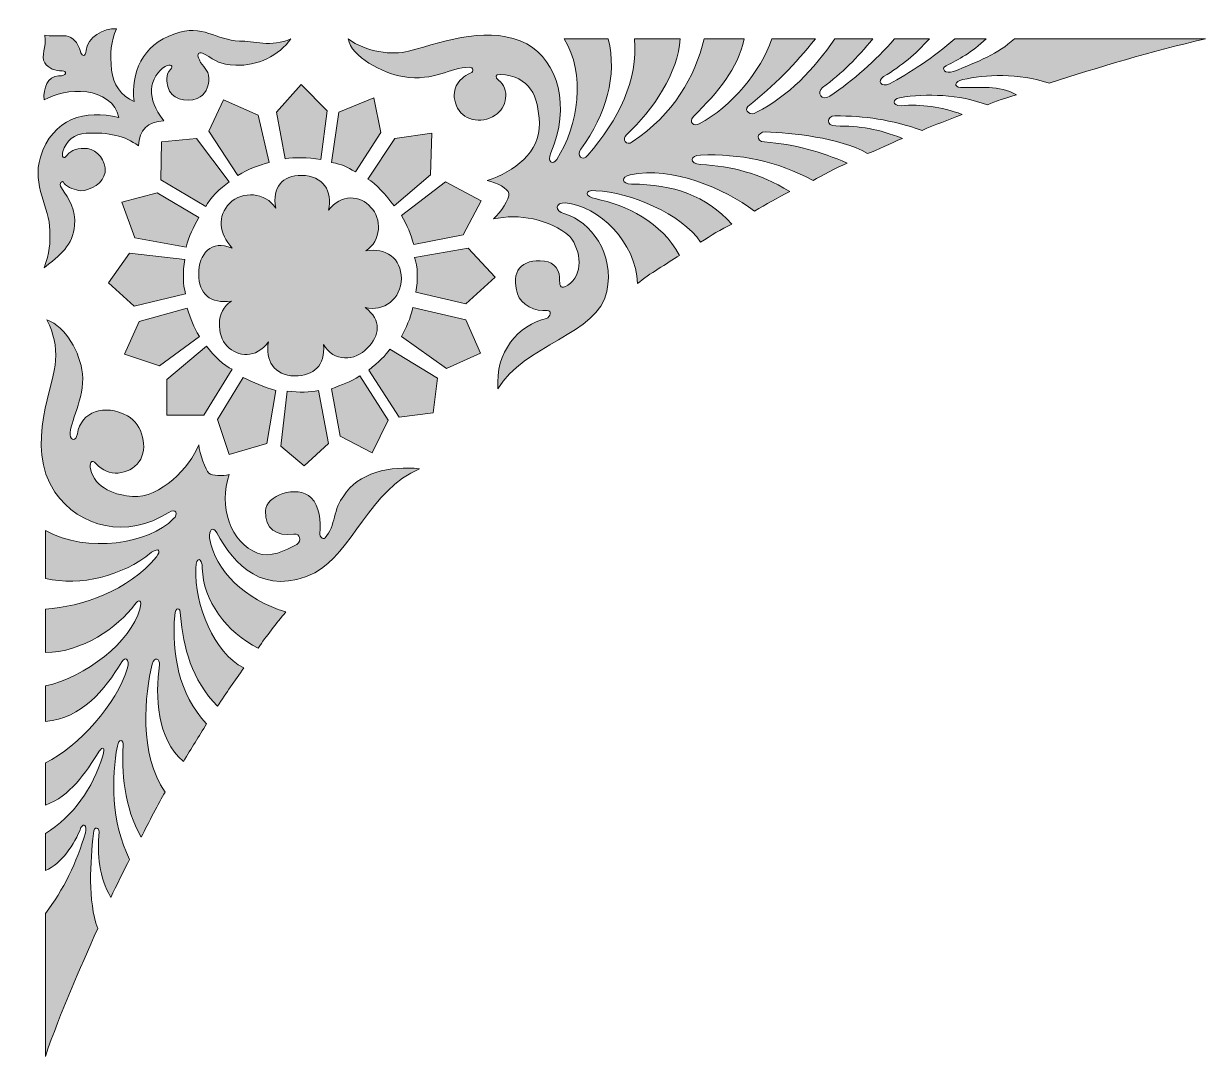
# Model space of a CAD drawing. Header units: inches. Extents: x -477 to 1053, y -245 to 1092.
import ezdxf

# ---------------------------------------------------------------- set-up
doc = ezdxf.new("R2010")
doc.units = ezdxf.units.IN
doc.header["$MEASUREMENT"] = 0
doc.layers.add('图层 1', color=7, linetype='Continuous')

# ---------------------------------------------------------------- blocks, each defined once
blk = doc.blocks.new('block 2')
at = {"layer": '图层 1', "true_color": 0xffffff}
h = blk.add_hatch(color=7, dxfattribs=at)
h.dxf.hatch_style = 2
edge = h.paths.add_edge_path()
edge.add_spline(control_points=[(-202.2, 1038.8), (-223.9, 1039.8), (-226.7, 1043.5), (-242.7, 1053), (-249.3, 1056.7), (-254, 1053.9), (-249.3, 1045.4), (-245.5, 1036), (-237, 1033.2), (-237, 1021.9), (-237, 1009.7), (-241.7, 1000.3), (-252.1, 995.6), (-267.1, 989.9), (-286.9, 995.6), (-289.7, 1009.7), (-291.6, 1017.2), (-293.5, 1025.7), (-286.9, 1033.2), (-282.2, 1037.9), (-286.9, 1040.7), (-293.5, 1037), (-302.9, 1031.3), (-310.4, 1020), (-311.3, 1006.9), (-311.3, 992.8), (-307.6, 983.4), (-295.4, 966.4), (-316, 965.5), (-327.3, 955.1), (-328.3, 934.4), (-345.2, 946.7), (-366.8, 952.3), (-396, 950.4), (-411, 950.4), (-422.3, 940.1), (-426.1, 926.9), (-428, 920.3), (-425.1, 915.6), (-420.4, 922.2), (-415.7, 928.8), (-405.4, 931.6), (-394.1, 930.7), (-381.9, 928.8), (-369.7, 915.6), (-371.5, 899.7), (-373.4, 886.5), (-389.4, 876.1), (-403.5, 876.1), (-409.2, 877.1), (-420.4, 879.9), (-424.2, 885.5), (-427, 891.2), (-431.7, 885.5), (-428, 879.9), (-417.6, 863.9), (-409.2, 851.7), (-411, 831), (-412.9, 806.5), (-429.8, 791.5), (-450.5, 776.4), (-443, 795.3), (-442.1, 808.4), (-443, 824.4), (-443, 854.5), (-466.5, 882.7), (-455.2, 919.4), (-439.3, 970.2), (-396.9, 981.5), (-353.7, 971.1), (-356.5, 989.9), (-377.2, 1002.2), (-395.1, 1004), (-416.7, 1006.9), (-435.5, 1001.2), (-450.5, 993.7), (-451.5, 1008.7), (-445.8, 1024.7), (-431.7, 1024.7), (-420.4, 1024.7), (-420.4, 1031.3), (-427, 1031.3), (-435.5, 1031.3), (-444.9, 1034.1), (-449.6, 1041.7), (-455.2, 1051.1), (-446.8, 1061.4), (-449.6, 1077.4), (-433.6, 1074.6), (-423.3, 1079.3), (-415.7, 1074.6), (-407.3, 1068.9), (-405.4, 1062.4), (-402.6, 1054.8), (-401.6, 1050.1), (-396.9, 1049.2), (-396, 1057.7), (-394.1, 1074.6), (-373.4, 1086.8), (-356.5, 1085.9), (-364, 1069.9), (-365, 1053.9), (-363.1, 1032.3), (-361.2, 1014.4), (-350.8, 998.4), (-333.9, 991.8), (-337.7, 1028.5), (-324.5, 1064.2), (-281.2, 1079.3), (-245.5, 1092.5), (-226.7, 1070.8), (-197.5, 1069.9), (-179.7, 1069.9), (-156.2, 1061.4), (-130.8, 1072.7), (-145.8, 1051.1), (-175, 1037), (-202.2, 1038.8)], knot_values=[0, 0, 0, 0, 1, 1, 1, 2, 2, 2, 3, 3, 3, 4, 4, 4, 5, 5, 5, 6, 6, 6, 7, 7, 7, 8, 8, 8, 9, 9, 9, 10, 10, 10, 11, 11, 11, 12, 12, 12, 13, 13, 13, 14, 14, 14, 15, 15, 15, 16, 16, 16, 17, 17, 17, 18, 18, 18, 19, 19, 19, 20, 20, 20, 21, 21, 21, 22, 22, 22, 23, 23, 23, 24, 24, 24, 25, 25, 25, 26, 26, 26, 27, 27, 27, 28, 28, 28, 29, 29, 29, 30, 30, 30, 31, 31, 31, 32, 32, 32, 33, 33, 33, 34, 34, 34, 35, 35, 35, 36, 36, 36, 37, 37, 37, 38, 38, 38, 39, 39, 39, 39], degree=3, periodic=1)
h = blk.add_hatch(color=7, dxfattribs=at)
h.dxf.hatch_style = 2
edge = h.paths.add_edge_path()
edge.add_spline(control_points=[(200.3, 710.6), (205, 712.5), (207.8, 721), (201.2, 721), (186.2, 719.1), (166.4, 728.5), (162.7, 742.6), (153.3, 770.8), (167.4, 788.7), (197.5, 784.9), (210.6, 784), (218.2, 771.8), (217.2, 759.5), (217.2, 752), (219.1, 748.2), (227.6, 753.9), (248.2, 767), (245.4, 798.1), (230.4, 816.9), (204, 839.5), (163.6, 847), (131.6, 839.5), (141, 847.9), (152.3, 865.8), (151.4, 872.4), (150.4, 879), (136.3, 886.5), (123.2, 889.3), (158.9, 900.6), (191.8, 926), (190.9, 963.6), (189.9, 998.4), (178.7, 1024.7), (140.1, 1026.6), (133.5, 1026.6), (133.5, 1022.9), (138.2, 1019.1), (153.3, 1008.7), (148.6, 982.4), (133.5, 974), (115.6, 961.7), (90.2, 967.4), (83.7, 986.2), (75.2, 1005.9), (85.5, 1021), (101.5, 1028.5), (107.2, 1030.4), (105.3, 1036), (100.6, 1036), (73.3, 1036), (57.3, 1017.2), (14.1, 1023.8), (-12.3, 1028.5), (-52.7, 1049.2), (-56.5, 1072.7), (-33.9, 1055.8), (0.9, 1051.1), (21.6, 1056.7), (72.4, 1070.8), (127.9, 1090.6), (174.9, 1066.1), (215.3, 1043.5), (231.3, 985.2), (205.9, 925), (200.3, 912.8), (208.7, 909.1), (213.4, 916.6), (241.7, 959.8), (251.1, 1028.5), (222.9, 1072.7), (222.9, 1072.7), (280.2, 1072.7), (280.2, 1072.7), (291.5, 1023.8), (278.3, 976.8), (244.5, 929.7), (238.8, 922.2), (246.4, 912.8), (253.9, 922.2), (293.4, 968.3), (318.8, 1019.1), (314.1, 1072.7), (314.1, 1072.7), (373.3, 1072.7), (373.3, 1072.7), (370.5, 1029.4), (338.5, 980.5), (303.7, 948.6), (297.2, 942.9), (303.7, 933.5), (311.3, 939.2), (364.9, 975.8), (392.1, 1022.9), (404.4, 1072.7), (404.4, 1072.7), (456.1, 1072.7), (456.1, 1072.7), (447.6, 1033.2), (423.2, 1005), (390.3, 972.1), (383.7, 964.5), (391.2, 958.9), (397.8, 962.7), (440.1, 985.2), (477.7, 1030.4), (491.8, 1072.7), (491.8, 1072.7), (548.3, 1072.7), (548.3, 1072.7), (521.9, 1039.8), (495.6, 1012.5), (460.8, 985.2), (455.2, 979.6), (464.6, 972.1), (472.1, 977.7), (513.5, 998.4), (546.4, 1033.2), (573.7, 1072.7), (573.7, 1072.7), (622.6, 1072.7), (622.6, 1072.7), (602.8, 1048.3), (583.1, 1028.5), (557.7, 1009.7), (549.2, 1003.1), (556.7, 991.8), (567.1, 998.4), (598.1, 1020), (625.4, 1043.5), (650.8, 1072.7), (650.8, 1072.7), (695.9, 1072.7), (695.9, 1072.7), (677.1, 1052), (661.1, 1038.8), (636.7, 1023.8), (627.3, 1018.2), (633.8, 1009.7), (644.2, 1014.4), (668.6, 1027.6), (702.5, 1049.2), (728.8, 1072.7), (728.8, 1072.7), (769.3, 1072.7), (769.3, 1072.7), (751.4, 1055.8), (733.5, 1045.4), (717.6, 1037.9), (710, 1034.1), (716.6, 1026.6), (727, 1030.4), (759.9, 1043.5), (784.3, 1053), (806, 1072.7), (806, 1072.7), (1053.3, 1072.7), (1053.3, 1072.7), (982.8, 1056.7), (915.1, 1036), (851.1, 1015.3), (811.6, 1028.5), (767.4, 1026.6), (739.2, 1020), (727.9, 1017.2), (727, 1010.6), (736.4, 1009.7), (760.8, 1008.7), (786.2, 1013.5), (808.8, 1000.3), (795.6, 996.5), (781.5, 991.8), (771.2, 987.1), (733.5, 1001.2), (693.1, 1002.2), (657.4, 996.5), (648, 994.6), (647, 986.2), (659.2, 986.2), (685.6, 988.1), (711, 985.2), (738.2, 974.9), (720.4, 967.4), (703.4, 961.7), (686.5, 954.2), (646.1, 968.3), (612.2, 973), (573.7, 973), (563.3, 973), (561.4, 959.9), (574.6, 959.9), (606.6, 959.9), (629.1, 956.1), (661.1, 943.9), (645.1, 937.3), (629.1, 928.8), (616, 924.1), (578.4, 945.7), (518.2, 950.4), (483.4, 952.3), (473, 952.3), (470.2, 940.1), (482.4, 939.2), (521.9, 936.3), (554.8, 926.9), (589.6, 911.9), (574.6, 905.3), (556.7, 895.9), (545.4, 889.3), (498.4, 914.7), (450.4, 924.1), (399.7, 922.2), (385.6, 922.2), (384.6, 910.9), (399.7, 910), (441, 907.2), (474, 899.7), (515.3, 875.2), (499.4, 866.7), (484.3, 858.3), (469.3, 849.8), (429.8, 879), (363.9, 908.1), (308.4, 896.8), (296.2, 894), (297.2, 884.6), (310.3, 884.6), (364.9, 884.6), (406.2, 869.6), (440.1, 832.9), (426, 826.3), (412.8, 817.8), (399.7, 809.4), (375.2, 846.1), (308.4, 874.3), (264.2, 876.1), (247.3, 878), (251.1, 867.7), (263.3, 865.8), (303.7, 857.3), (348.9, 835.7), (372.4, 792.4), (355.5, 781.2), (333.8, 768.9), (317.8, 755.8), (316.9, 809.4), (267.1, 856.4), (224.7, 860.2), (211.6, 861.1), (209.7, 849.8), (223.8, 846.1), (257.6, 835.7), (288.7, 795.3), (278.3, 745.4), (268, 690.9), (169.2, 675.8), (137.3, 619.4), (133.5, 667.4), (163.6, 702.1), (200.3, 710.6)], knot_values=[0, 0, 0, 0, 1, 1, 1, 2, 2, 2, 3, 3, 3, 4, 4, 4, 5, 5, 5, 6, 6, 6, 7, 7, 7, 8, 8, 8, 9, 9, 9, 10, 10, 10, 11, 11, 11, 12, 12, 12, 13, 13, 13, 14, 14, 14, 15, 15, 15, 16, 16, 16, 17, 17, 17, 18, 18, 18, 19, 19, 19, 20, 20, 20, 21, 21, 21, 22, 22, 22, 23, 23, 23, 24, 24, 24, 25, 25, 25, 26, 26, 26, 27, 27, 27, 28, 28, 28, 29, 29, 29, 30, 30, 30, 31, 31, 31, 32, 32, 32, 33, 33, 33, 34, 34, 34, 35, 35, 35, 36, 36, 36, 37, 37, 37, 38, 38, 38, 39, 39, 39, 40, 40, 40, 41, 41, 41, 42, 42, 42, 43, 43, 43, 44, 44, 44, 45, 45, 45, 46, 46, 46, 47, 47, 47, 48, 48, 48, 49, 49, 49, 50, 50, 50, 51, 51, 51, 52, 52, 52, 53, 53, 53, 54, 54, 54, 55, 55, 55, 56, 56, 56, 57, 57, 57, 58, 58, 58, 59, 59, 59, 60, 60, 60, 61, 61, 61, 62, 62, 62, 63, 63, 63, 64, 64, 64, 65, 65, 65, 66, 66, 66, 67, 67, 67, 68, 68, 68, 69, 69, 69, 70, 70, 70, 71, 71, 71, 72, 72, 72, 73, 73, 73, 74, 74, 74, 75, 75, 75, 76, 76, 76, 77, 77, 77, 78, 78, 78, 79, 79, 79, 80, 80, 80, 81, 81, 81, 82, 82, 82, 83, 83, 83, 84, 84, 84, 85, 85, 85, 86, 86, 86, 86], degree=3, periodic=1)
h = blk.add_hatch(color=7, dxfattribs=at)
h.dxf.hatch_style = 2
edge = h.paths.add_edge_path()
edge.add_spline(control_points=[(-138.3, 917.5), (-138.3, 917.5), (-149.6, 977.7), (-149.6, 977.7), (-149.6, 977.7), (-117.6, 1013.5), (-117.6, 1013.5), (-117.6, 1013.5), (-83.8, 979.6), (-83.8, 979.6), (-83.8, 979.6), (-92.2, 916.6), (-92.2, 916.6), (-109.1, 919.4), (-126.1, 919.4), (-138.3, 917.5)], knot_values=[0, 0, 0, 0, 1, 1, 1, 2, 2, 2, 3, 3, 3, 4, 4, 4, 5, 5, 5, 5], degree=3, periodic=1)
h = blk.add_hatch(color=7, dxfattribs=at)
h.dxf.hatch_style = 2
edge = h.paths.add_edge_path()
edge.add_spline(control_points=[(-14.2, 951.4), (-14.2, 951.4), (-47.1, 900.6), (-47.1, 900.6), (-59.3, 907.2), (-64, 910), (-78.1, 912.8), (-78.1, 912.8), (-68.7, 977.7), (-68.7, 977.7), (-68.7, 977.7), (-23.6, 996.5), (-23.6, 996.5), (-23.6, 996.5), (-14.2, 951.4), (-14.2, 951.4)], knot_values=[0, 0, 0, 0, 1, 1, 1, 2, 2, 2, 3, 3, 3, 4, 4, 4, 5, 5, 5, 5], degree=3, periodic=1)
h = blk.add_hatch(color=7, dxfattribs=at)
h.dxf.hatch_style = 2
edge = h.paths.add_edge_path()
edge.add_spline(control_points=[(-173.1, 974), (-173.1, 974), (-159, 912.8), (-159, 912.8), (-172.2, 909.1), (-186.3, 904.4), (-199.4, 895.9), (-199.4, 895.9), (-237, 953.3), (-237, 953.3), (-237, 953.3), (-218.2, 993.7), (-218.2, 993.7), (-218.2, 993.7), (-173.1, 974), (-173.1, 974)], knot_values=[0, 0, 0, 0, 1, 1, 1, 2, 2, 2, 3, 3, 3, 4, 4, 4, 5, 5, 5, 5], degree=3, periodic=1)
h = blk.add_hatch(color=7, dxfattribs=at)
h.dxf.hatch_style = 2
edge = h.paths.add_edge_path()
edge.add_spline(control_points=[(-31.1, 891.2), (-31.1, 891.2), (3.7, 943.9), (3.7, 943.9), (3.7, 943.9), (51.7, 950.4), (51.7, 950.4), (51.7, 950.4), (49.8, 896.8), (49.8, 896.8), (49.8, 896.8), (2.8, 856.4), (2.8, 856.4), (-7.6, 869.6), (-20.7, 886.5), (-31.1, 891.2)], knot_values=[0, 0, 0, 0, 1, 1, 1, 2, 2, 2, 3, 3, 3, 4, 4, 4, 5, 5, 5, 5], degree=3, periodic=1)
h = blk.add_hatch(color=7, dxfattribs=at)
h.dxf.hatch_style = 2
edge = h.paths.add_edge_path()
edge.add_spline(control_points=[(-240.8, 855.5), (-240.8, 855.5), (-299.1, 890.2), (-299.1, 890.2), (-299.1, 890.2), (-298.2, 939.2), (-298.2, 939.2), (-298.2, 939.2), (-253, 943.9), (-253, 943.9), (-253, 943.9), (-210.7, 887.4), (-210.7, 887.4), (-222, 879.9), (-236.1, 865.8), (-240.8, 855.5)], knot_values=[0, 0, 0, 0, 1, 1, 1, 2, 2, 2, 3, 3, 3, 4, 4, 4, 5, 5, 5, 5], degree=3, periodic=1)
h = blk.add_hatch(color=7, dxfattribs=at)
h.dxf.hatch_style = 2
edge = h.paths.add_edge_path()
edge.add_spline(control_points=[(-27.3, 854.5), (-13.2, 840.4), (-13.2, 811.2), (-33.9, 798.1), (-7.6, 802.8), (12.2, 788.7), (12.2, 762.3), (12.2, 736), (-10.4, 719.1), (-34.8, 724.7), (-12.3, 708.7), (-16, 688), (-32, 672.1), (-47.1, 655.1), (-76.2, 654.2), (-88.5, 676.8), (-86.6, 649.5), (-100.7, 636.3), (-126.1, 636.3), (-152.4, 636.3), (-164.6, 657), (-159.9, 680.5), (-175.9, 657.9), (-199.4, 660.8), (-213.5, 674.9), (-226.7, 689), (-228.6, 720), (-207.9, 733.2), (-235.2, 729.4), (-250.2, 742.6), (-250.2, 768), (-250.2, 794.3), (-234.2, 813.1), (-206.9, 801.8), (-223.9, 820.7), (-226.7, 843.2), (-209.8, 860.1), (-193.8, 876.1), (-163.7, 874.3), (-150.5, 853.6), (-155.2, 880.8), (-142.1, 895.9), (-116.7, 895.9), (-89.4, 895.9), (-76.2, 875.2), (-81.9, 850.7), (-66.8, 872.4), (-40.5, 870.5), (-27.3, 854.5)], knot_values=[0, 0, 0, 0, 1, 1, 1, 2, 2, 2, 3, 3, 3, 4, 4, 4, 5, 5, 5, 6, 6, 6, 7, 7, 7, 8, 8, 8, 9, 9, 9, 10, 10, 10, 11, 11, 11, 12, 12, 12, 13, 13, 13, 14, 14, 14, 15, 15, 15, 16, 16, 16, 16], degree=3, periodic=1)
h = blk.add_hatch(color=7, dxfattribs=at)
h.dxf.hatch_style = 2
edge = h.paths.add_edge_path()
edge.add_spline(control_points=[(-333, 815), (-333, 815), (-349.9, 861.1), (-349.9, 861.1), (-349.9, 861.1), (-303.8, 873.3), (-303.8, 873.3), (-303.8, 873.3), (-250.2, 841.3), (-250.2, 841.3), (-256.8, 828.2), (-263.4, 817.8), (-266.2, 802.8), (-266.2, 802.8), (-333, 815), (-333, 815)], knot_values=[0, 0, 0, 0, 1, 1, 1, 2, 2, 2, 3, 3, 3, 4, 4, 4, 5, 5, 5, 5], degree=3, periodic=1)
h = blk.add_hatch(color=7, dxfattribs=at)
h.dxf.hatch_style = 2
edge = h.paths.add_edge_path()
edge.add_spline(control_points=[(115.6, 863), (115.6, 863), (92.1, 818.8), (92.1, 818.8), (92.1, 818.8), (28.2, 806.5), (28.2, 806.5), (24.4, 819.7), (20.6, 831), (12.2, 844.2), (12.2, 844.2), (69.6, 887.4), (69.6, 887.4), (69.6, 887.4), (115.6, 863), (115.6, 863)], knot_values=[0, 0, 0, 0, 1, 1, 1, 2, 2, 2, 3, 3, 3, 4, 4, 4, 5, 5, 5, 5], degree=3, periodic=1)
h = blk.add_hatch(color=7, dxfattribs=at)
h.dxf.hatch_style = 2
edge = h.paths.add_edge_path()
edge.add_spline(control_points=[(31, 744.5), (33.8, 760.5), (33.8, 778.3), (29.1, 789.6), (29.1, 789.6), (98.7, 801.8), (98.7, 801.8), (98.7, 801.8), (133.5, 764.2), (133.5, 764.2), (133.5, 764.2), (95.9, 729.4), (95.9, 729.4), (95.9, 729.4), (31, 744.5), (31, 744.5)], knot_values=[0, 0, 0, 0, 1, 1, 1, 2, 2, 2, 3, 3, 3, 4, 4, 4, 5, 5, 5, 5], degree=3, periodic=1)
h = blk.add_hatch(color=7, dxfattribs=at)
h.dxf.hatch_style = 2
edge = h.paths.add_edge_path()
edge.add_spline(control_points=[(-339.6, 795.3), (-339.6, 795.3), (-268.1, 786.8), (-268.1, 786.8), (-270.9, 770.8), (-270.9, 753.9), (-267.1, 742.6), (-267.1, 742.6), (-333.9, 726.6), (-333.9, 726.6), (-333.9, 726.6), (-366.8, 756.7), (-366.8, 756.7), (-366.8, 756.7), (-339.6, 795.3), (-339.6, 795.3)], knot_values=[0, 0, 0, 0, 1, 1, 1, 2, 2, 2, 3, 3, 3, 4, 4, 4, 5, 5, 5, 5], degree=3, periodic=1)
h = blk.add_hatch(color=7, dxfattribs=at)
h.dxf.hatch_style = 2
edge = h.paths.add_edge_path()
edge.add_spline(control_points=[(-346.1, 664.5), (-346.1, 664.5), (-327.3, 706.8), (-327.3, 706.8), (-327.3, 706.8), (-265.3, 723.8), (-265.3, 723.8), (-259.6, 709.7), (-257.7, 700.3), (-249.3, 687.1), (-249.3, 687.1), (-301, 649.5), (-301, 649.5), (-301, 649.5), (-346.1, 664.5), (-346.1, 664.5)], knot_values=[0, 0, 0, 0, 1, 1, 1, 2, 2, 2, 3, 3, 3, 4, 4, 4, 5, 5, 5, 5], degree=3, periodic=1)
h = blk.add_hatch(color=7, dxfattribs=at)
h.dxf.hatch_style = 2
edge = h.paths.add_edge_path()
edge.add_spline(control_points=[(27.2, 724.7), (27.2, 724.7), (95.9, 708.7), (95.9, 708.7), (95.9, 708.7), (114.7, 665.5), (114.7, 665.5), (114.7, 665.5), (70.5, 645.7), (70.5, 645.7), (70.5, 645.7), (12.2, 687.1), (12.2, 687.1), (18.8, 699.3), (23.5, 709.7), (27.2, 724.7)], knot_values=[0, 0, 0, 0, 1, 1, 1, 2, 2, 2, 3, 3, 3, 4, 4, 4, 5, 5, 5, 5], degree=3, periodic=1)
h = blk.add_hatch(color=7, dxfattribs=at)
h.dxf.hatch_style = 2
edge = h.paths.add_edge_path()
edge.add_spline(control_points=[(-288.8, 459.5), (-343.3, 424.7), (-404.5, 439.8), (-436.4, 485.8), (-476.9, 545.1), (-435.5, 627.9), (-435.5, 656.1), (-434.6, 674.9), (-437.4, 690.9), (-446.8, 708.7), (-422.3, 700.3), (-403.5, 666.4), (-400.7, 639.1), (-397.9, 606.2), (-417.6, 575.2), (-416.7, 560.1), (-415.7, 551.7), (-409.2, 551.7), (-407.3, 561.1), (-402.6, 590.2), (-372.5, 600.6), (-342.4, 584.6), (-322.6, 573.3), (-315.1, 542.3), (-327.3, 525.3), (-340.5, 507.5), (-367.8, 504.6), (-382.8, 522.5), (-389.4, 530), (-392.2, 521.6), (-390.3, 515.9), (-385.6, 490.5), (-355.5, 481.1), (-335.8, 480.2), (-300.1, 477.4), (-261.5, 517.8), (-250.2, 547), (-249.3, 535.7), (-240.8, 514.1), (-237, 510.3), (-232.3, 506.5), (-219.2, 506.5), (-210.7, 508.4), (-224.8, 468), (-208.8, 420), (-174, 406.8), (-158, 400.2), (-138.3, 409.7), (-123.2, 418.1), (-116.7, 422.8), (-118.5, 432.2), (-127, 431.3), (-149.6, 428.5), (-164.6, 437.9), (-163.7, 461.4), (-163.7, 481.1), (-123.2, 496.2), (-104.4, 478.3), (-94.1, 468), (-91.3, 448.2), (-93.2, 432.2), (-94.1, 428.5), (-89.4, 423.8), (-86.6, 426.6), (-72.5, 441.6), (-76.2, 465.1), (-62.1, 481.1), (-45.2, 510.3), (-1, 520.6), (35.7, 515.9), (-27.3, 490.5), (-52.7, 405.9), (-99.7, 381.4), (-165.6, 349.5), (-205.1, 391.8), (-226.7, 433.2), (-232.3, 442.6), (-237, 436), (-236.1, 426.6), (-228.6, 383.3), (-190, 346.6), (-137.4, 330.7), (-149.6, 315.6), (-162.7, 299.6), (-173.1, 283.6), (-214.5, 304.3), (-244.6, 345.7), (-245.5, 387.1), (-245.5, 401.2), (-254, 403.1), (-254, 387.1), (-255.9, 340.1), (-230.5, 277.1), (-191.9, 258.2), (-203.2, 241.3), (-214.5, 226.3), (-225.8, 208.4), (-259.6, 243.2), (-270, 284.6), (-273.7, 326), (-273.7, 338.2), (-280.3, 337.2), (-281.2, 326), (-285, 277.1), (-276.5, 224.4), (-239.9, 185.8), (-250.2, 169.8), (-259.6, 153.8), (-270, 136.9), (-304.8, 167), (-306.6, 220.6), (-301, 262), (-300.1, 269.5), (-307.6, 274.2), (-310.4, 262.9), (-319.8, 225.3), (-328.3, 145.4), (-293.5, 97.4), (-301.9, 83.3), (-315.1, 57.9), (-324.5, 39.1), (-347.1, 75.8), (-349.9, 127.5), (-348, 156.7), (-347.1, 166.1), (-353.7, 167), (-355.5, 156.7), (-363.1, 117.2), (-364, 58.9), (-339.6, 9.9), (-346.1, -2.3), (-357.4, -24.8), (-364, -39), (-379.1, -13.6), (-381.9, 16.5), (-379.1, 45.7), (-379.1, 51.3), (-385.6, 54.2), (-386.6, 43.8), (-390.3, 6.2), (-394.1, -42.7), (-380.9, -79.4), (-404.5, -133), (-428.9, -186.6), (-448.7, -244.9), (-448.7, -244.9), (-448.7, -59.7), (-448.7, -59.7), (-425.1, -29.5), (-408.2, 6.2), (-396.9, 44.7), (-395.1, 54.2), (-398.8, 57.9), (-402.6, 51.3), (-411, 29.7), (-428, 4.3), (-448.7, -4.2), (-448.7, -4.2), (-448.7, 43.8), (-448.7, 43.8), (-412, 66.4), (-387.5, 102.1), (-374.4, 144.4), (-370.6, 155.7), (-374.4, 156.7), (-379.1, 150.1), (-396.9, 121.9), (-416.7, 91.8), (-448.7, 80.5), (-448.7, 80.5), (-448.7, 135), (-448.7, 135), (-405.4, 156.7), (-356.5, 211.2), (-342.4, 258.2), (-339.6, 269.5), (-345.2, 273.3), (-349.9, 265.8), (-372.5, 229.1), (-400.7, 193.3), (-448.7, 188.6), (-448.7, 188.6), (-448.7, 234.7), (-448.7, 234.7), (-396.9, 246), (-337.7, 292.1), (-326.4, 334.4), (-322.6, 346.6), (-328.3, 347.6), (-333, 340.1), (-354.6, 310.9), (-401.6, 278), (-448.7, 278), (-448.7, 278), (-448.7, 334.4), (-448.7, 334.4), (-401.6, 337.2), (-341.4, 357.9), (-304.8, 402.1), (-299.1, 409.7), (-301, 414.4), (-311.3, 407.8), (-349.9, 376.7), (-402.6, 363.6), (-448.7, 373.9), (-448.7, 373.9), (-448.7, 436), (-448.7, 436), (-394.1, 405.9), (-314.2, 419.1), (-283.1, 451), (-275.6, 457.6), (-280.3, 465.1), (-288.8, 459.5)], knot_values=[0, 0, 0, 0, 1, 1, 1, 2, 2, 2, 3, 3, 3, 4, 4, 4, 5, 5, 5, 6, 6, 6, 7, 7, 7, 8, 8, 8, 9, 9, 9, 10, 10, 10, 11, 11, 11, 12, 12, 12, 13, 13, 13, 14, 14, 14, 15, 15, 15, 16, 16, 16, 17, 17, 17, 18, 18, 18, 19, 19, 19, 20, 20, 20, 21, 21, 21, 22, 22, 22, 23, 23, 23, 24, 24, 24, 25, 25, 25, 26, 26, 26, 27, 27, 27, 28, 28, 28, 29, 29, 29, 30, 30, 30, 31, 31, 31, 32, 32, 32, 33, 33, 33, 34, 34, 34, 35, 35, 35, 36, 36, 36, 37, 37, 37, 38, 38, 38, 39, 39, 39, 40, 40, 40, 41, 41, 41, 42, 42, 42, 43, 43, 43, 44, 44, 44, 45, 45, 45, 46, 46, 46, 47, 47, 47, 48, 48, 48, 49, 49, 49, 50, 50, 50, 51, 51, 51, 52, 52, 52, 53, 53, 53, 54, 54, 54, 55, 55, 55, 56, 56, 56, 57, 57, 57, 58, 58, 58, 59, 59, 59, 60, 60, 60, 61, 61, 61, 62, 62, 62, 63, 63, 63, 64, 64, 64, 65, 65, 65, 66, 66, 66, 67, 67, 67, 68, 68, 68, 69, 69, 69, 70, 70, 70, 71, 71, 71, 71], degree=3, periodic=1)
h = blk.add_hatch(color=7, dxfattribs=at)
h.dxf.hatch_style = 2
edge = h.paths.add_edge_path()
edge.add_spline(control_points=[(-291.6, 585.5), (-291.6, 585.5), (-291.6, 631.6), (-291.6, 631.6), (-291.6, 631.6), (-239.9, 674.9), (-239.9, 674.9), (-230.5, 661.7), (-217.3, 649.5), (-206.9, 644.8), (-206.9, 644.8), (-243.6, 585.5), (-243.6, 585.5), (-243.6, 585.5), (-291.6, 585.5), (-291.6, 585.5)], knot_values=[0, 0, 0, 0, 1, 1, 1, 2, 2, 2, 3, 3, 3, 4, 4, 4, 5, 5, 5, 5], degree=3, periodic=1)
h = blk.add_hatch(color=7, dxfattribs=at)
h.dxf.hatch_style = 2
edge = h.paths.add_edge_path()
edge.add_spline(control_points=[(-30.1, 643.8), (-17, 654.2), (-7.6, 662.7), (-2.9, 671.1), (-2.9, 671.1), (59.2, 633.5), (59.2, 633.5), (59.2, 633.5), (53.6, 588.4), (53.6, 588.4), (53.6, 588.4), (9.4, 582.7), (9.4, 582.7), (9.4, 582.7), (-30.1, 643.8), (-30.1, 643.8)], knot_values=[0, 0, 0, 0, 1, 1, 1, 2, 2, 2, 3, 3, 3, 4, 4, 4, 5, 5, 5, 5], degree=3, periodic=1)
h = blk.add_hatch(color=7, dxfattribs=at)
h.dxf.hatch_style = 2
edge = h.paths.add_edge_path()
edge.add_spline(control_points=[(-150.5, 617.5), (-150.5, 617.5), (-161.8, 548.8), (-161.8, 548.8), (-161.8, 548.8), (-210.7, 534.7), (-210.7, 534.7), (-210.7, 534.7), (-225.8, 579.9), (-225.8, 579.9), (-225.8, 579.9), (-192.8, 634.4), (-192.8, 634.4), (-179.7, 627.9), (-165.6, 621.3), (-150.5, 617.5)], knot_values=[0, 0, 0, 0, 1, 1, 1, 2, 2, 2, 3, 3, 3, 4, 4, 4, 5, 5, 5, 5], degree=3, periodic=1)
h = blk.add_hatch(color=7, dxfattribs=at)
h.dxf.hatch_style = 2
edge = h.paths.add_edge_path()
edge.add_spline(control_points=[(-4.7, 578.9), (-4.7, 578.9), (-25.4, 536.6), (-25.4, 536.6), (-25.4, 536.6), (-66.8, 558.3), (-66.8, 558.3), (-66.8, 558.3), (-78.1, 619.4), (-78.1, 619.4), (-64.9, 625), (-54.6, 627.9), (-41.4, 636.3), (-41.4, 636.3), (-4.7, 578.9), (-4.7, 578.9)], knot_values=[0, 0, 0, 0, 1, 1, 1, 2, 2, 2, 3, 3, 3, 4, 4, 4, 5, 5, 5, 5], degree=3, periodic=1)
h = blk.add_hatch(color=7, dxfattribs=at)
h.dxf.hatch_style = 2
edge = h.paths.add_edge_path()
edge.add_spline(control_points=[(-95, 617.5), (-95, 617.5), (-81.9, 548.8), (-81.9, 548.8), (-81.9, 548.8), (-113.8, 519.7), (-113.8, 519.7), (-113.8, 519.7), (-143.9, 545.1), (-143.9, 545.1), (-143.9, 545.1), (-135.5, 616.6), (-135.5, 616.6), (-119.5, 614.7), (-106.3, 614.7), (-95, 617.5)], knot_values=[0, 0, 0, 0, 1, 1, 1, 2, 2, 2, 3, 3, 3, 4, 4, 4, 5, 5, 5, 5], degree=3, periodic=1)
at = {"layer": '图层 1', "lineweight": 0}
for points, knots in [([(-202.2, 1038.8), (-223.9, 1039.8), (-226.7, 1043.5), (-242.7, 1053), (-249.3, 1056.7), (-254, 1053.9), (-249.3, 1045.4), (-245.5, 1036), (-237, 1033.2), (-237, 1021.9), (-237, 1009.7), (-241.7, 1000.3), (-252.1, 995.6), (-267.1, 989.9), (-286.9, 995.6), (-289.7, 1009.7), (-291.6, 1017.2), (-293.5, 1025.7), (-286.9, 1033.2), (-282.2, 1037.9), (-286.9, 1040.7), (-293.5, 1037), (-302.9, 1031.3), (-310.4, 1020), (-311.3, 1006.9), (-311.3, 992.8), (-307.6, 983.4), (-295.4, 966.4), (-316, 965.5), (-327.3, 955.1), (-328.3, 934.4), (-345.2, 946.7), (-366.8, 952.3), (-396, 950.4), (-411, 950.4), (-422.3, 940.1), (-426.1, 926.9), (-428, 920.3), (-425.1, 915.6), (-420.4, 922.2), (-415.7, 928.8), (-405.4, 931.6), (-394.1, 930.7), (-381.9, 928.8), (-369.7, 915.6), (-371.5, 899.7), (-373.4, 886.5), (-389.4, 876.1), (-403.5, 876.1), (-409.2, 877.1), (-420.4, 879.9), (-424.2, 885.5), (-427, 891.2), (-431.7, 885.5), (-428, 879.9), (-417.6, 863.9), (-409.2, 851.7), (-411, 831), (-412.9, 806.5), (-429.8, 791.5), (-450.5, 776.4), (-443, 795.3), (-442.1, 808.4), (-443, 824.4), (-443, 854.5), (-466.5, 882.7), (-455.2, 919.4), (-439.3, 970.2), (-396.9, 981.5), (-353.7, 971.1), (-356.5, 989.9), (-377.2, 1002.2), (-395.1, 1004), (-416.7, 1006.9), (-435.5, 1001.2), (-450.5, 993.7), (-451.5, 1008.7), (-445.8, 1024.7), (-431.7, 1024.7), (-420.4, 1024.7), (-420.4, 1031.3), (-427, 1031.3), (-435.5, 1031.3), (-444.9, 1034.1), (-449.6, 1041.7), (-455.2, 1051.1), (-446.8, 1061.4), (-449.6, 1077.4), (-433.6, 1074.6), (-423.3, 1079.3), (-415.7, 1074.6), (-407.3, 1068.9), (-405.4, 1062.4), (-402.6, 1054.8), (-401.6, 1050.1), (-396.9, 1049.2), (-396, 1057.7), (-394.1, 1074.6), (-373.4, 1086.8), (-356.5, 1085.9), (-364, 1069.9), (-365, 1053.9), (-363.1, 1032.3), (-361.2, 1014.4), (-350.8, 998.4), (-333.9, 991.8), (-337.7, 1028.5), (-324.5, 1064.2), (-281.2, 1079.3), (-245.5, 1092.5), (-226.7, 1070.8), (-197.5, 1069.9), (-179.7, 1069.9), (-156.2, 1061.4), (-130.8, 1072.7), (-145.8, 1051.1), (-175, 1037), (-202.2, 1038.8)], [0, 0, 0, 0, 1, 1, 1, 2, 2, 2, 3, 3, 3, 4, 4, 4, 5, 5, 5, 6, 6, 6, 7, 7, 7, 8, 8, 8, 9, 9, 9, 10, 10, 10, 11, 11, 11, 12, 12, 12, 13, 13, 13, 14, 14, 14, 15, 15, 15, 16, 16, 16, 17, 17, 17, 18, 18, 18, 19, 19, 19, 20, 20, 20, 21, 21, 21, 22, 22, 22, 23, 23, 23, 24, 24, 24, 25, 25, 25, 26, 26, 26, 27, 27, 27, 28, 28, 28, 29, 29, 29, 30, 30, 30, 31, 31, 31, 32, 32, 32, 33, 33, 33, 34, 34, 34, 35, 35, 35, 36, 36, 36, 37, 37, 37, 38, 38, 38, 39, 39, 39, 39]), ([(200.3, 710.6), (205, 712.5), (207.8, 721), (201.2, 721), (186.2, 719.1), (166.4, 728.5), (162.7, 742.6), (153.3, 770.8), (167.4, 788.7), (197.5, 784.9), (210.6, 784), (218.2, 771.8), (217.2, 759.5), (217.2, 752), (219.1, 748.2), (227.6, 753.9), (248.2, 767), (245.4, 798.1), (230.4, 816.9), (204, 839.5), (163.6, 847), (131.6, 839.5), (141, 847.9), (152.3, 865.8), (151.4, 872.4), (150.4, 879), (136.3, 886.5), (123.2, 889.3), (158.9, 900.6), (191.8, 926), (190.9, 963.6), (189.9, 998.4), (178.7, 1024.7), (140.1, 1026.6), (133.5, 1026.6), (133.5, 1022.9), (138.2, 1019.1), (153.3, 1008.7), (148.6, 982.4), (133.5, 974), (115.6, 961.7), (90.2, 967.4), (83.7, 986.2), (75.2, 1005.9), (85.5, 1021), (101.5, 1028.5), (107.2, 1030.4), (105.3, 1036), (100.6, 1036), (73.3, 1036), (57.3, 1017.2), (14.1, 1023.8), (-12.3, 1028.5), (-52.7, 1049.2), (-56.5, 1072.7), (-33.9, 1055.8), (0.9, 1051.1), (21.6, 1056.7), (72.4, 1070.8), (127.9, 1090.6), (174.9, 1066.1), (215.3, 1043.5), (231.3, 985.2), (205.9, 925), (200.3, 912.8), (208.7, 909.1), (213.4, 916.6), (241.7, 959.8), (251.1, 1028.5), (222.9, 1072.7), (222.9, 1072.7), (280.2, 1072.7), (280.2, 1072.7), (291.5, 1023.8), (278.3, 976.8), (244.5, 929.7), (238.8, 922.2), (246.4, 912.8), (253.9, 922.2), (293.4, 968.3), (318.8, 1019.1), (314.1, 1072.7), (314.1, 1072.7), (373.3, 1072.7), (373.3, 1072.7), (370.5, 1029.4), (338.5, 980.5), (303.7, 948.6), (297.2, 942.9), (303.7, 933.5), (311.3, 939.2), (364.9, 975.8), (392.1, 1022.9), (404.4, 1072.7), (404.4, 1072.7), (456.1, 1072.7), (456.1, 1072.7), (447.6, 1033.2), (423.2, 1005), (390.3, 972.1), (383.7, 964.5), (391.2, 958.9), (397.8, 962.7), (440.1, 985.2), (477.7, 1030.4), (491.8, 1072.7), (491.8, 1072.7), (548.3, 1072.7), (548.3, 1072.7), (521.9, 1039.8), (495.6, 1012.5), (460.8, 985.2), (455.2, 979.6), (464.6, 972.1), (472.1, 977.7), (513.5, 998.4), (546.4, 1033.2), (573.7, 1072.7), (573.7, 1072.7), (622.6, 1072.7), (622.6, 1072.7), (602.8, 1048.3), (583.1, 1028.5), (557.7, 1009.7), (549.2, 1003.1), (556.7, 991.8), (567.1, 998.4), (598.1, 1020), (625.4, 1043.5), (650.8, 1072.7), (650.8, 1072.7), (695.9, 1072.7), (695.9, 1072.7), (677.1, 1052), (661.1, 1038.8), (636.7, 1023.8), (627.3, 1018.2), (633.8, 1009.7), (644.2, 1014.4), (668.6, 1027.6), (702.5, 1049.2), (728.8, 1072.7), (728.8, 1072.7), (769.3, 1072.7), (769.3, 1072.7), (751.4, 1055.8), (733.5, 1045.4), (717.6, 1037.9), (710, 1034.1), (716.6, 1026.6), (727, 1030.4), (759.9, 1043.5), (784.3, 1053), (806, 1072.7), (806, 1072.7), (1053.3, 1072.7), (1053.3, 1072.7), (982.8, 1056.7), (915.1, 1036), (851.1, 1015.3), (811.6, 1028.5), (767.4, 1026.6), (739.2, 1020), (727.9, 1017.2), (727, 1010.6), (736.4, 1009.7), (760.8, 1008.7), (786.2, 1013.5), (808.8, 1000.3), (795.6, 996.5), (781.5, 991.8), (771.2, 987.1), (733.5, 1001.2), (693.1, 1002.2), (657.4, 996.5), (648, 994.6), (647, 986.2), (659.2, 986.2), (685.6, 988.1), (711, 985.2), (738.2, 974.9), (720.4, 967.4), (703.4, 961.7), (686.5, 954.2), (646.1, 968.3), (612.2, 973), (573.7, 973), (563.3, 973), (561.4, 959.9), (574.6, 959.9), (606.6, 959.9), (629.1, 956.1), (661.1, 943.9), (645.1, 937.3), (629.1, 928.8), (616, 924.1), (578.4, 945.7), (518.2, 950.4), (483.4, 952.3), (473, 952.3), (470.2, 940.1), (482.4, 939.2), (521.9, 936.3), (554.8, 926.9), (589.6, 911.9), (574.6, 905.3), (556.7, 895.9), (545.4, 889.3), (498.4, 914.7), (450.4, 924.1), (399.7, 922.2), (385.6, 922.2), (384.6, 910.9), (399.7, 910), (441, 907.2), (474, 899.7), (515.3, 875.2), (499.4, 866.7), (484.3, 858.3), (469.3, 849.8), (429.8, 879), (363.9, 908.1), (308.4, 896.8), (296.2, 894), (297.2, 884.6), (310.3, 884.6), (364.9, 884.6), (406.2, 869.6), (440.1, 832.9), (426, 826.3), (412.8, 817.8), (399.7, 809.4), (375.2, 846.1), (308.4, 874.3), (264.2, 876.1), (247.3, 878), (251.1, 867.7), (263.3, 865.8), (303.7, 857.3), (348.9, 835.7), (372.4, 792.4), (355.5, 781.2), (333.8, 768.9), (317.8, 755.8), (316.9, 809.4), (267.1, 856.4), (224.7, 860.2), (211.6, 861.1), (209.7, 849.8), (223.8, 846.1), (257.6, 835.7), (288.7, 795.3), (278.3, 745.4), (268, 690.9), (169.2, 675.8), (137.3, 619.4), (133.5, 667.4), (163.6, 702.1), (200.3, 710.6)], [0, 0, 0, 0, 1, 1, 1, 2, 2, 2, 3, 3, 3, 4, 4, 4, 5, 5, 5, 6, 6, 6, 7, 7, 7, 8, 8, 8, 9, 9, 9, 10, 10, 10, 11, 11, 11, 12, 12, 12, 13, 13, 13, 14, 14, 14, 15, 15, 15, 16, 16, 16, 17, 17, 17, 18, 18, 18, 19, 19, 19, 20, 20, 20, 21, 21, 21, 22, 22, 22, 23, 23, 23, 24, 24, 24, 25, 25, 25, 26, 26, 26, 27, 27, 27, 28, 28, 28, 29, 29, 29, 30, 30, 30, 31, 31, 31, 32, 32, 32, 33, 33, 33, 34, 34, 34, 35, 35, 35, 36, 36, 36, 37, 37, 37, 38, 38, 38, 39, 39, 39, 40, 40, 40, 41, 41, 41, 42, 42, 42, 43, 43, 43, 44, 44, 44, 45, 45, 45, 46, 46, 46, 47, 47, 47, 48, 48, 48, 49, 49, 49, 50, 50, 50, 51, 51, 51, 52, 52, 52, 53, 53, 53, 54, 54, 54, 55, 55, 55, 56, 56, 56, 57, 57, 57, 58, 58, 58, 59, 59, 59, 60, 60, 60, 61, 61, 61, 62, 62, 62, 63, 63, 63, 64, 64, 64, 65, 65, 65, 66, 66, 66, 67, 67, 67, 68, 68, 68, 69, 69, 69, 70, 70, 70, 71, 71, 71, 72, 72, 72, 73, 73, 73, 74, 74, 74, 75, 75, 75, 76, 76, 76, 77, 77, 77, 78, 78, 78, 79, 79, 79, 80, 80, 80, 81, 81, 81, 82, 82, 82, 83, 83, 83, 84, 84, 84, 85, 85, 85, 86, 86, 86, 86]), ([(-138.3, 917.5), (-138.3, 917.5), (-149.6, 977.7), (-149.6, 977.7), (-149.6, 977.7), (-117.6, 1013.5), (-117.6, 1013.5), (-117.6, 1013.5), (-83.8, 979.6), (-83.8, 979.6), (-83.8, 979.6), (-92.2, 916.6), (-92.2, 916.6), (-109.1, 919.4), (-126.1, 919.4), (-138.3, 917.5)], [0, 0, 0, 0, 1, 1, 1, 2, 2, 2, 3, 3, 3, 4, 4, 4, 5, 5, 5, 5]), ([(-14.2, 951.4), (-14.2, 951.4), (-47.1, 900.6), (-47.1, 900.6), (-59.3, 907.2), (-64, 910), (-78.1, 912.8), (-78.1, 912.8), (-68.7, 977.7), (-68.7, 977.7), (-68.7, 977.7), (-23.6, 996.5), (-23.6, 996.5), (-23.6, 996.5), (-14.2, 951.4), (-14.2, 951.4)], [0, 0, 0, 0, 1, 1, 1, 2, 2, 2, 3, 3, 3, 4, 4, 4, 5, 5, 5, 5]), ([(-173.1, 974), (-173.1, 974), (-159, 912.8), (-159, 912.8), (-172.2, 909.1), (-186.3, 904.4), (-199.4, 895.9), (-199.4, 895.9), (-237, 953.3), (-237, 953.3), (-237, 953.3), (-218.2, 993.7), (-218.2, 993.7), (-218.2, 993.7), (-173.1, 974), (-173.1, 974)], [0, 0, 0, 0, 1, 1, 1, 2, 2, 2, 3, 3, 3, 4, 4, 4, 5, 5, 5, 5]), ([(-31.1, 891.2), (-31.1, 891.2), (3.7, 943.9), (3.7, 943.9), (3.7, 943.9), (51.7, 950.4), (51.7, 950.4), (51.7, 950.4), (49.8, 896.8), (49.8, 896.8), (49.8, 896.8), (2.8, 856.4), (2.8, 856.4), (-7.6, 869.6), (-20.7, 886.5), (-31.1, 891.2)], [0, 0, 0, 0, 1, 1, 1, 2, 2, 2, 3, 3, 3, 4, 4, 4, 5, 5, 5, 5]), ([(-240.8, 855.5), (-240.8, 855.5), (-299.1, 890.2), (-299.1, 890.2), (-299.1, 890.2), (-298.2, 939.2), (-298.2, 939.2), (-298.2, 939.2), (-253, 943.9), (-253, 943.9), (-253, 943.9), (-210.7, 887.4), (-210.7, 887.4), (-222, 879.9), (-236.1, 865.8), (-240.8, 855.5)], [0, 0, 0, 0, 1, 1, 1, 2, 2, 2, 3, 3, 3, 4, 4, 4, 5, 5, 5, 5]), ([(-27.3, 854.5), (-13.2, 840.4), (-13.2, 811.2), (-33.9, 798.1), (-7.6, 802.8), (12.2, 788.7), (12.2, 762.3), (12.2, 736), (-10.4, 719.1), (-34.8, 724.7), (-12.3, 708.7), (-16, 688), (-32, 672.1), (-47.1, 655.1), (-76.2, 654.2), (-88.5, 676.8), (-86.6, 649.5), (-100.7, 636.3), (-126.1, 636.3), (-152.4, 636.3), (-164.6, 657), (-159.9, 680.5), (-175.9, 657.9), (-199.4, 660.8), (-213.5, 674.9), (-226.7, 689), (-228.6, 720), (-207.9, 733.2), (-235.2, 729.4), (-250.2, 742.6), (-250.2, 768), (-250.2, 794.3), (-234.2, 813.1), (-206.9, 801.8), (-223.9, 820.7), (-226.7, 843.2), (-209.8, 860.1), (-193.8, 876.1), (-163.7, 874.3), (-150.5, 853.6), (-155.2, 880.8), (-142.1, 895.9), (-116.7, 895.9), (-89.4, 895.9), (-76.2, 875.2), (-81.9, 850.7), (-66.8, 872.4), (-40.5, 870.5), (-27.3, 854.5)], [0, 0, 0, 0, 1, 1, 1, 2, 2, 2, 3, 3, 3, 4, 4, 4, 5, 5, 5, 6, 6, 6, 7, 7, 7, 8, 8, 8, 9, 9, 9, 10, 10, 10, 11, 11, 11, 12, 12, 12, 13, 13, 13, 14, 14, 14, 15, 15, 15, 16, 16, 16, 16]), ([(-333, 815), (-333, 815), (-349.9, 861.1), (-349.9, 861.1), (-349.9, 861.1), (-303.8, 873.3), (-303.8, 873.3), (-303.8, 873.3), (-250.2, 841.3), (-250.2, 841.3), (-256.8, 828.2), (-263.4, 817.8), (-266.2, 802.8), (-266.2, 802.8), (-333, 815), (-333, 815)], [0, 0, 0, 0, 1, 1, 1, 2, 2, 2, 3, 3, 3, 4, 4, 4, 5, 5, 5, 5]), ([(115.6, 863), (115.6, 863), (92.1, 818.8), (92.1, 818.8), (92.1, 818.8), (28.2, 806.5), (28.2, 806.5), (24.4, 819.7), (20.6, 831), (12.2, 844.2), (12.2, 844.2), (69.6, 887.4), (69.6, 887.4), (69.6, 887.4), (115.6, 863), (115.6, 863)], [0, 0, 0, 0, 1, 1, 1, 2, 2, 2, 3, 3, 3, 4, 4, 4, 5, 5, 5, 5]), ([(31, 744.5), (33.8, 760.5), (33.8, 778.3), (29.1, 789.6), (29.1, 789.6), (98.7, 801.8), (98.7, 801.8), (98.7, 801.8), (133.5, 764.2), (133.5, 764.2), (133.5, 764.2), (95.9, 729.4), (95.9, 729.4), (95.9, 729.4), (31, 744.5), (31, 744.5)], [0, 0, 0, 0, 1, 1, 1, 2, 2, 2, 3, 3, 3, 4, 4, 4, 5, 5, 5, 5]), ([(-339.6, 795.3), (-339.6, 795.3), (-268.1, 786.8), (-268.1, 786.8), (-270.9, 770.8), (-270.9, 753.9), (-267.1, 742.6), (-267.1, 742.6), (-333.9, 726.6), (-333.9, 726.6), (-333.9, 726.6), (-366.8, 756.7), (-366.8, 756.7), (-366.8, 756.7), (-339.6, 795.3), (-339.6, 795.3)], [0, 0, 0, 0, 1, 1, 1, 2, 2, 2, 3, 3, 3, 4, 4, 4, 5, 5, 5, 5]), ([(-346.1, 664.5), (-346.1, 664.5), (-327.3, 706.8), (-327.3, 706.8), (-327.3, 706.8), (-265.3, 723.8), (-265.3, 723.8), (-259.6, 709.7), (-257.7, 700.3), (-249.3, 687.1), (-249.3, 687.1), (-301, 649.5), (-301, 649.5), (-301, 649.5), (-346.1, 664.5), (-346.1, 664.5)], [0, 0, 0, 0, 1, 1, 1, 2, 2, 2, 3, 3, 3, 4, 4, 4, 5, 5, 5, 5]), ([(27.2, 724.7), (27.2, 724.7), (95.9, 708.7), (95.9, 708.7), (95.9, 708.7), (114.7, 665.5), (114.7, 665.5), (114.7, 665.5), (70.5, 645.7), (70.5, 645.7), (70.5, 645.7), (12.2, 687.1), (12.2, 687.1), (18.8, 699.3), (23.5, 709.7), (27.2, 724.7)], [0, 0, 0, 0, 1, 1, 1, 2, 2, 2, 3, 3, 3, 4, 4, 4, 5, 5, 5, 5]), ([(-288.8, 459.5), (-343.3, 424.7), (-404.5, 439.8), (-436.4, 485.8), (-476.9, 545.1), (-435.5, 627.9), (-435.5, 656.1), (-434.6, 674.9), (-437.4, 690.9), (-446.8, 708.7), (-422.3, 700.3), (-403.5, 666.4), (-400.7, 639.1), (-397.9, 606.2), (-417.6, 575.2), (-416.7, 560.1), (-415.7, 551.7), (-409.2, 551.7), (-407.3, 561.1), (-402.6, 590.2), (-372.5, 600.6), (-342.4, 584.6), (-322.6, 573.3), (-315.1, 542.3), (-327.3, 525.3), (-340.5, 507.5), (-367.8, 504.6), (-382.8, 522.5), (-389.4, 530), (-392.2, 521.6), (-390.3, 515.9), (-385.6, 490.5), (-355.5, 481.1), (-335.8, 480.2), (-300.1, 477.4), (-261.5, 517.8), (-250.2, 547), (-249.3, 535.7), (-240.8, 514.1), (-237, 510.3), (-232.3, 506.5), (-219.2, 506.5), (-210.7, 508.4), (-224.8, 468), (-208.8, 420), (-174, 406.8), (-158, 400.2), (-138.3, 409.7), (-123.2, 418.1), (-116.7, 422.8), (-118.5, 432.2), (-127, 431.3), (-149.6, 428.5), (-164.6, 437.9), (-163.7, 461.4), (-163.7, 481.1), (-123.2, 496.2), (-104.4, 478.3), (-94.1, 468), (-91.3, 448.2), (-93.2, 432.2), (-94.1, 428.5), (-89.4, 423.8), (-86.6, 426.6), (-72.5, 441.6), (-76.2, 465.1), (-62.1, 481.1), (-45.2, 510.3), (-1, 520.6), (35.7, 515.9), (-27.3, 490.5), (-52.7, 405.9), (-99.7, 381.4), (-165.6, 349.5), (-205.1, 391.8), (-226.7, 433.2), (-232.3, 442.6), (-237, 436), (-236.1, 426.6), (-228.6, 383.3), (-190, 346.6), (-137.4, 330.7), (-149.6, 315.6), (-162.7, 299.6), (-173.1, 283.6), (-214.5, 304.3), (-244.6, 345.7), (-245.5, 387.1), (-245.5, 401.2), (-254, 403.1), (-254, 387.1), (-255.9, 340.1), (-230.5, 277.1), (-191.9, 258.2), (-203.2, 241.3), (-214.5, 226.3), (-225.8, 208.4), (-259.6, 243.2), (-270, 284.6), (-273.7, 326), (-273.7, 338.2), (-280.3, 337.2), (-281.2, 326), (-285, 277.1), (-276.5, 224.4), (-239.9, 185.8), (-250.2, 169.8), (-259.6, 153.8), (-270, 136.9), (-304.8, 167), (-306.6, 220.6), (-301, 262), (-300.1, 269.5), (-307.6, 274.2), (-310.4, 262.9), (-319.8, 225.3), (-328.3, 145.4), (-293.5, 97.4), (-301.9, 83.3), (-315.1, 57.9), (-324.5, 39.1), (-347.1, 75.8), (-349.9, 127.5), (-348, 156.7), (-347.1, 166.1), (-353.7, 167), (-355.5, 156.7), (-363.1, 117.2), (-364, 58.9), (-339.6, 9.9), (-346.1, -2.3), (-357.4, -24.8), (-364, -39), (-379.1, -13.6), (-381.9, 16.5), (-379.1, 45.7), (-379.1, 51.3), (-385.6, 54.2), (-386.6, 43.8), (-390.3, 6.2), (-394.1, -42.7), (-380.9, -79.4), (-404.5, -133), (-428.9, -186.6), (-448.7, -244.9), (-448.7, -244.9), (-448.7, -59.7), (-448.7, -59.7), (-425.1, -29.5), (-408.2, 6.2), (-396.9, 44.7), (-395.1, 54.2), (-398.8, 57.9), (-402.6, 51.3), (-411, 29.7), (-428, 4.3), (-448.7, -4.2), (-448.7, -4.2), (-448.7, 43.8), (-448.7, 43.8), (-412, 66.4), (-387.5, 102.1), (-374.4, 144.4), (-370.6, 155.7), (-374.4, 156.7), (-379.1, 150.1), (-396.9, 121.9), (-416.7, 91.8), (-448.7, 80.5), (-448.7, 80.5), (-448.7, 135), (-448.7, 135), (-405.4, 156.7), (-356.5, 211.2), (-342.4, 258.2), (-339.6, 269.5), (-345.2, 273.3), (-349.9, 265.8), (-372.5, 229.1), (-400.7, 193.3), (-448.7, 188.6), (-448.7, 188.6), (-448.7, 234.7), (-448.7, 234.7), (-396.9, 246), (-337.7, 292.1), (-326.4, 334.4), (-322.6, 346.6), (-328.3, 347.6), (-333, 340.1), (-354.6, 310.9), (-401.6, 278), (-448.7, 278), (-448.7, 278), (-448.7, 334.4), (-448.7, 334.4), (-401.6, 337.2), (-341.4, 357.9), (-304.8, 402.1), (-299.1, 409.7), (-301, 414.4), (-311.3, 407.8), (-349.9, 376.7), (-402.6, 363.6), (-448.7, 373.9), (-448.7, 373.9), (-448.7, 436), (-448.7, 436), (-394.1, 405.9), (-314.2, 419.1), (-283.1, 451), (-275.6, 457.6), (-280.3, 465.1), (-288.8, 459.5)], [0, 0, 0, 0, 1, 1, 1, 2, 2, 2, 3, 3, 3, 4, 4, 4, 5, 5, 5, 6, 6, 6, 7, 7, 7, 8, 8, 8, 9, 9, 9, 10, 10, 10, 11, 11, 11, 12, 12, 12, 13, 13, 13, 14, 14, 14, 15, 15, 15, 16, 16, 16, 17, 17, 17, 18, 18, 18, 19, 19, 19, 20, 20, 20, 21, 21, 21, 22, 22, 22, 23, 23, 23, 24, 24, 24, 25, 25, 25, 26, 26, 26, 27, 27, 27, 28, 28, 28, 29, 29, 29, 30, 30, 30, 31, 31, 31, 32, 32, 32, 33, 33, 33, 34, 34, 34, 35, 35, 35, 36, 36, 36, 37, 37, 37, 38, 38, 38, 39, 39, 39, 40, 40, 40, 41, 41, 41, 42, 42, 42, 43, 43, 43, 44, 44, 44, 45, 45, 45, 46, 46, 46, 47, 47, 47, 48, 48, 48, 49, 49, 49, 50, 50, 50, 51, 51, 51, 52, 52, 52, 53, 53, 53, 54, 54, 54, 55, 55, 55, 56, 56, 56, 57, 57, 57, 58, 58, 58, 59, 59, 59, 60, 60, 60, 61, 61, 61, 62, 62, 62, 63, 63, 63, 64, 64, 64, 65, 65, 65, 66, 66, 66, 67, 67, 67, 68, 68, 68, 69, 69, 69, 70, 70, 70, 71, 71, 71, 71]), ([(-291.6, 585.5), (-291.6, 585.5), (-291.6, 631.6), (-291.6, 631.6), (-291.6, 631.6), (-239.9, 674.9), (-239.9, 674.9), (-230.5, 661.7), (-217.3, 649.5), (-206.9, 644.8), (-206.9, 644.8), (-243.6, 585.5), (-243.6, 585.5), (-243.6, 585.5), (-291.6, 585.5), (-291.6, 585.5)], [0, 0, 0, 0, 1, 1, 1, 2, 2, 2, 3, 3, 3, 4, 4, 4, 5, 5, 5, 5]), ([(-30.1, 643.8), (-17, 654.2), (-7.6, 662.7), (-2.9, 671.1), (-2.9, 671.1), (59.2, 633.5), (59.2, 633.5), (59.2, 633.5), (53.6, 588.4), (53.6, 588.4), (53.6, 588.4), (9.4, 582.7), (9.4, 582.7), (9.4, 582.7), (-30.1, 643.8), (-30.1, 643.8)], [0, 0, 0, 0, 1, 1, 1, 2, 2, 2, 3, 3, 3, 4, 4, 4, 5, 5, 5, 5]), ([(-150.5, 617.5), (-150.5, 617.5), (-161.8, 548.8), (-161.8, 548.8), (-161.8, 548.8), (-210.7, 534.7), (-210.7, 534.7), (-210.7, 534.7), (-225.8, 579.9), (-225.8, 579.9), (-225.8, 579.9), (-192.8, 634.4), (-192.8, 634.4), (-179.7, 627.9), (-165.6, 621.3), (-150.5, 617.5)], [0, 0, 0, 0, 1, 1, 1, 2, 2, 2, 3, 3, 3, 4, 4, 4, 5, 5, 5, 5]), ([(-4.7, 578.9), (-4.7, 578.9), (-25.4, 536.6), (-25.4, 536.6), (-25.4, 536.6), (-66.8, 558.3), (-66.8, 558.3), (-66.8, 558.3), (-78.1, 619.4), (-78.1, 619.4), (-64.9, 625), (-54.6, 627.9), (-41.4, 636.3), (-41.4, 636.3), (-4.7, 578.9), (-4.7, 578.9)], [0, 0, 0, 0, 1, 1, 1, 2, 2, 2, 3, 3, 3, 4, 4, 4, 5, 5, 5, 5]), ([(-95, 617.5), (-95, 617.5), (-81.9, 548.8), (-81.9, 548.8), (-81.9, 548.8), (-113.8, 519.7), (-113.8, 519.7), (-113.8, 519.7), (-143.9, 545.1), (-143.9, 545.1), (-143.9, 545.1), (-135.5, 616.6), (-135.5, 616.6), (-119.5, 614.7), (-106.3, 614.7), (-95, 617.5)], [0, 0, 0, 0, 1, 1, 1, 2, 2, 2, 3, 3, 3, 4, 4, 4, 5, 5, 5, 5])]:
    blk.add_open_spline(points, degree=3, knots=knots, dxfattribs=at)

msp = doc.modelspace()

# ---------------------------------------------------------------- block references
at = {"layer": '图层 1'}
msp.add_blockref('block 2', (0, 0), dxfattribs=at)

doc.saveas('drawing.dxf')
